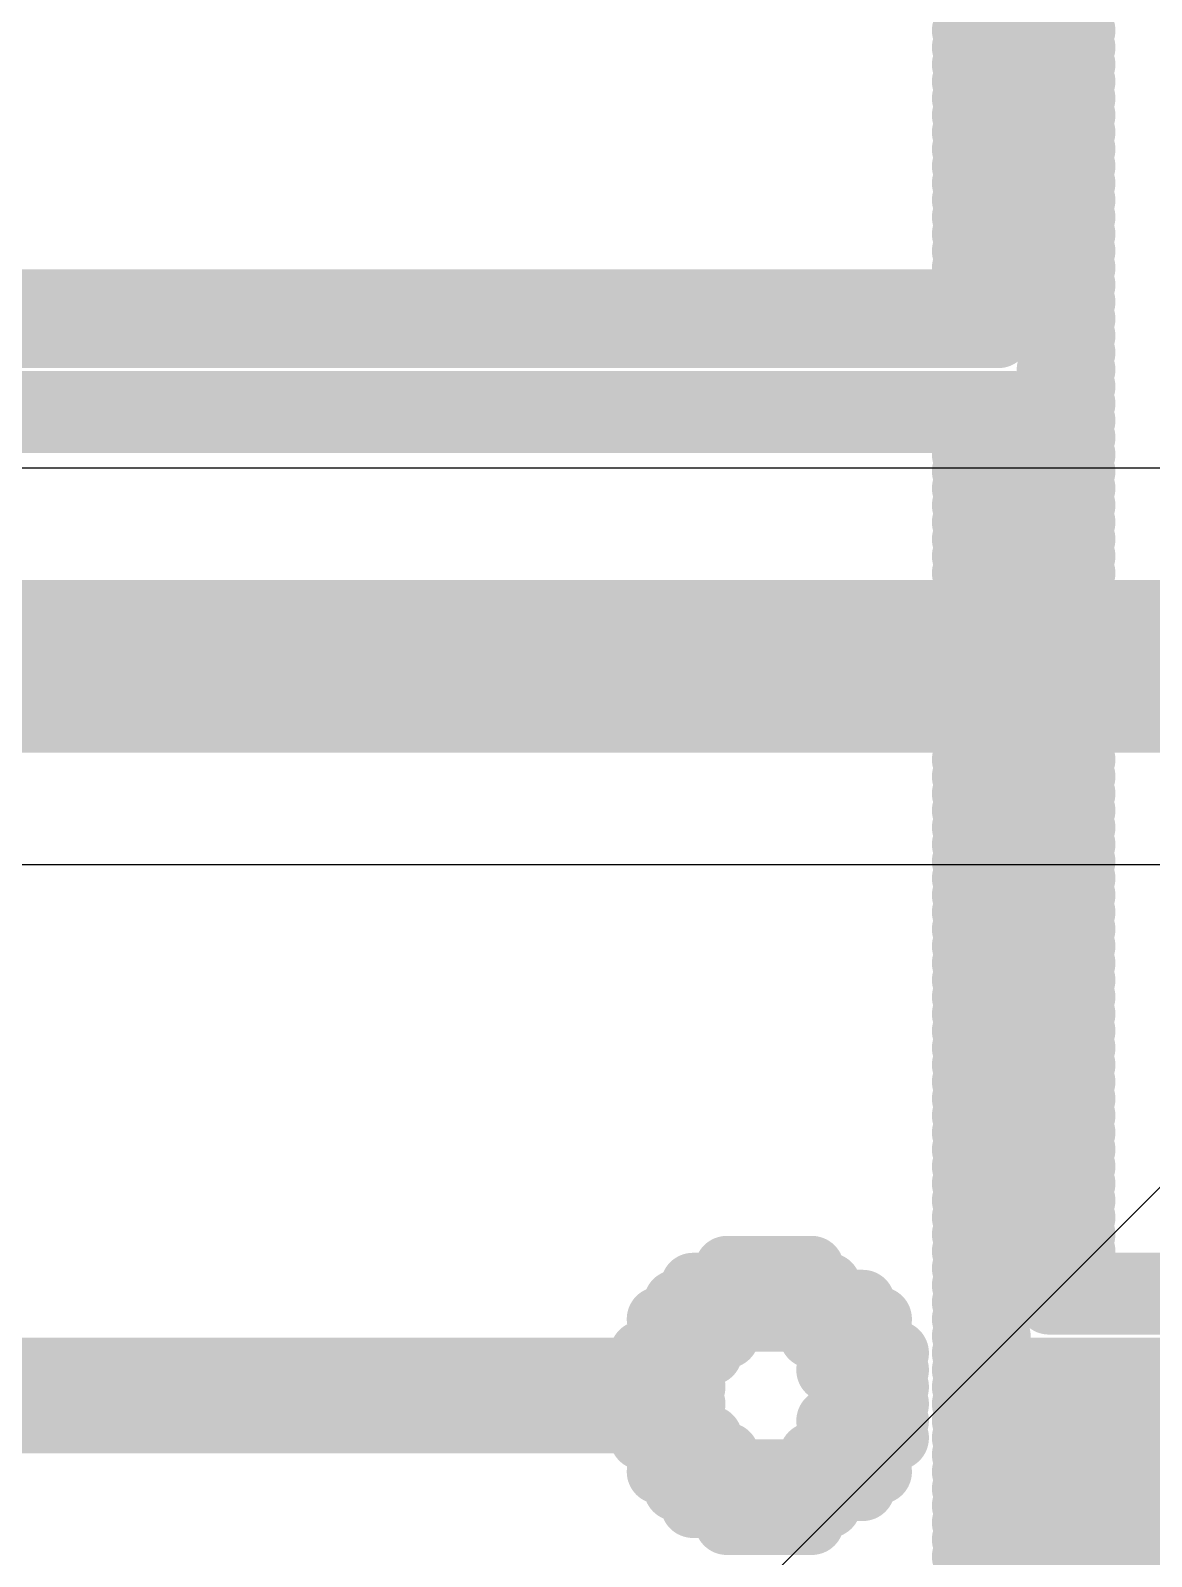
# Model space of a CAD drawing. Header units: inches. Extents: x -4 to 389, y 0 to 108.
# Drawn here: x 35.989 to 37.308, y 9.088 to 10.882 of the extents above; entities that cross this region are included whole.
import ezdxf

# ---------------------------------------------------------------- set-up
doc = ezdxf.new("R2010")
doc.units = ezdxf.units.IN
for name, color, linetype in [('Bottom Layer', 5, 'Continuous'), ('Bottom Overlay', 54, 'Continuous'), ('Signal_1', 16, 'Continuous')]:
    doc.layers.add(name, color=color, linetype=linetype)

msp = doc.modelspace()

# ---------------------------------------------------------------- linework, layer by layer
at = {"layer": 'Bottom Layer'}
for p, q in [((42.5594, 10.3677), (31.0642, 10.3677)), ((31.1607, 9.9015), (42.5594, 9.9015))]:
    msp.add_line(p, q, dxfattribs=at)
at = {"layer": 'Bottom Layer', "const_width": 0.2032}
msp.add_lwpolyline([(31.0642, 10.1346), (43.4848, 10.1346)], dxfattribs=at)
at = {"layer": 'Bottom Overlay', "const_width": 0.0762}
for points in [[(37.0876, 10.9023), (37.1474, 10.9023)], [(37.1873, 10.9023), (37.2271, 10.9023)], [(37.0876, 10.8824), (37.1474, 10.8824)], [(37.1873, 10.8824), (37.2271, 10.8824)], [(37.0876, 10.8624), (37.1474, 10.8624)], [(37.1873, 10.8624), (37.2271, 10.8624)], [(37.0876, 10.8425), (37.1474, 10.8425)], [(37.1873, 10.8425), (37.2271, 10.8425)], [(37.0876, 10.8225), (37.1474, 10.8225)], [(37.1873, 10.8225), (37.2271, 10.8225)], [(37.0876, 10.8026), (37.1474, 10.8026)], [(37.1873, 10.8026), (37.2271, 10.8026)], [(37.0876, 10.7827), (37.1474, 10.7827)], [(37.1873, 10.7827), (37.2271, 10.7827)], [(37.0876, 10.7627), (37.1474, 10.7627)], [(37.1873, 10.7627), (37.2271, 10.7627)], [(37.0876, 10.7428), (37.1474, 10.7428)], [(37.1873, 10.7428), (37.2271, 10.7428)], [(37.0876, 10.7228), (37.1474, 10.7228)], [(37.1873, 10.7228), (37.2271, 10.7228)], [(37.0876, 10.7029), (37.1474, 10.7029)], [(37.1873, 10.7029), (37.2271, 10.7029)], [(37.0876, 10.683), (37.1474, 10.683)], [(37.1873, 10.683), (37.2271, 10.683)], [(37.0876, 10.663), (37.1474, 10.663)], [(37.1873, 10.663), (37.2271, 10.663)], [(37.0876, 10.6431), (37.1474, 10.6431)], [(37.1873, 10.6431), (37.2271, 10.6431)], [(37.0876, 10.6231), (37.1474, 10.6231)], [(37.1873, 10.6231), (37.2271, 10.6231)], [(37.0876, 10.6032), (37.1474, 10.6032)], [(37.1873, 10.6032), (37.2271, 10.6032)], [(37.0876, 10.5833), (37.1474, 10.5833)], [(37.1873, 10.5833), (37.2271, 10.5833)], [(35.7915, 10.5633), (37.1474, 10.5633)], [(37.1873, 10.5633), (37.2271, 10.5633)], [(35.7915, 10.5434), (37.1474, 10.5434)], [(37.1873, 10.5434), (37.2271, 10.5434)], [(35.7915, 10.5234), (37.1274, 10.5234)], [(37.1873, 10.5234), (37.2271, 10.5234)], [(37.1873, 10.5035), (37.2271, 10.5035)], [(37.1873, 10.4836), (37.2271, 10.4836)], [(37.1873, 10.4636), (37.2271, 10.4636)], [(35.7915, 10.4437), (37.1474, 10.4437)], [(37.1873, 10.4437), (37.2271, 10.4437)], [(35.7915, 10.4237), (37.1474, 10.4237)], [(37.1873, 10.4237), (37.2271, 10.4237)], [(37.0876, 10.4038), (37.1474, 10.4038)], [(37.1873, 10.4038), (37.2271, 10.4038)], [(37.0876, 10.3838), (37.1474, 10.3838)], [(37.1873, 10.3838), (37.2271, 10.3838)], [(37.0876, 10.3639), (37.1474, 10.3639)], [(37.1873, 10.3639), (37.2271, 10.3639)], [(37.0876, 10.344), (37.1474, 10.344)], [(37.1873, 10.344), (37.2271, 10.344)], [(37.0876, 10.324), (37.1474, 10.324)], [(37.1873, 10.324), (37.2271, 10.324)], [(37.0876, 10.3041), (37.1474, 10.3041)], [(37.1873, 10.3041), (37.2271, 10.3041)], [(37.0876, 10.2841), (37.1474, 10.2841)], [(37.1873, 10.2841), (37.2271, 10.2841)], [(37.0876, 10.2642), (37.1474, 10.2642)], [(37.1873, 10.2642), (37.2271, 10.2642)], [(37.0876, 10.2443), (37.1474, 10.2443)], [(37.1873, 10.2443), (37.2271, 10.2443)], [(37.0876, 10.2243), (37.1474, 10.2243)], [(37.1873, 10.2243), (37.2271, 10.2243)], [(37.0876, 10.2044), (37.1474, 10.2044)], [(37.1873, 10.2044), (37.2271, 10.2044)], [(37.0876, 10.1844), (37.1474, 10.1844)], [(37.1873, 10.1844), (37.2271, 10.1844)], [(37.0876, 10.1645), (37.1474, 10.1645)], [(37.1873, 10.1645), (37.2271, 10.1645)], [(37.0876, 10.1446), (37.1474, 10.1446)], [(37.1873, 10.1446), (37.2271, 10.1446)], [(37.0876, 10.1246), (37.1474, 10.1246)], [(37.1873, 10.1246), (37.2271, 10.1246)], [(37.0876, 10.1047), (37.1474, 10.1047)], [(37.1873, 10.1047), (37.2271, 10.1047)], [(37.0876, 10.0847), (37.1474, 10.0847)], [(37.1873, 10.0847), (37.2271, 10.0847)], [(37.0876, 10.0648), (37.1274, 10.0648)], [(37.1873, 10.0648), (37.2271, 10.0648)], [(37.0876, 10.0449), (37.1274, 10.0449)], [(37.1873, 10.0449), (37.2271, 10.0449)], [(37.0876, 10.0249), (37.1274, 10.0249)], [(37.1873, 10.0249), (37.2271, 10.0249)], [(37.0876, 10.005), (37.1274, 10.005)], [(37.1873, 10.005), (37.2271, 10.005)], [(37.0876, 9.985), (37.1274, 9.985)], [(37.1873, 9.985), (37.2271, 9.985)], [(37.0876, 9.9651), (37.1274, 9.9651)], [(37.1873, 9.9651), (37.2271, 9.9651)], [(37.0876, 9.9452), (37.1274, 9.9452)], [(37.1873, 9.9452), (37.2271, 9.9452)], [(37.0876, 9.9252), (37.1274, 9.9252)], [(37.1873, 9.9252), (37.2271, 9.9252)], [(37.0876, 9.9053), (37.1274, 9.9053)], [(37.1873, 9.9053), (37.2271, 9.9053)], [(37.0876, 9.8853), (37.1274, 9.8853)], [(37.1873, 9.8853), (37.2271, 9.8853)], [(37.0876, 9.8654), (37.1274, 9.8654)], [(37.1873, 9.8654), (37.2271, 9.8654)], [(37.0876, 9.8455), (37.1274, 9.8455)], [(37.1873, 9.8455), (37.2271, 9.8455)], [(37.0876, 9.8255), (37.1274, 9.8255)], [(37.1873, 9.8255), (37.2271, 9.8255)], [(37.0876, 9.8056), (37.1274, 9.8056)], [(37.1873, 9.8056), (37.2271, 9.8056)], [(37.0876, 9.7856), (37.1274, 9.7856)], [(37.1873, 9.7856), (37.2271, 9.7856)], [(37.0876, 9.7657), (37.1274, 9.7657)], [(37.1873, 9.7657), (37.2271, 9.7657)], [(37.0876, 9.7458), (37.1274, 9.7458)], [(37.1873, 9.7458), (37.2271, 9.7458)], [(37.0876, 9.7258), (37.1274, 9.7258)], [(37.1873, 9.7258), (37.2271, 9.7258)], [(37.0876, 9.7059), (37.1274, 9.7059)], [(37.1873, 9.7059), (37.2271, 9.7059)], [(37.0876, 9.6859), (37.1274, 9.6859)], [(37.1873, 9.6859), (37.2271, 9.6859)], [(37.0876, 9.666), (37.1274, 9.666)], [(37.1873, 9.666), (37.2271, 9.666)], [(37.0876, 9.6461), (37.1274, 9.6461)], [(37.1873, 9.6461), (37.2271, 9.6461)], [(37.0876, 9.6261), (37.1274, 9.6261)], [(37.1873, 9.6261), (37.2271, 9.6261)], [(37.0876, 9.6062), (37.1274, 9.6062)], [(37.1873, 9.6062), (37.2271, 9.6062)], [(37.0876, 9.5862), (37.1274, 9.5862)], [(37.1873, 9.5862), (37.2271, 9.5862)], [(37.0876, 9.5663), (37.1274, 9.5663)], [(37.1873, 9.5663), (37.2271, 9.5663)], [(37.0876, 9.5464), (37.1274, 9.5464)], [(37.1873, 9.5464), (37.2271, 9.5464)], [(37.0876, 9.5264), (37.1274, 9.5264)], [(37.1873, 9.5264), (37.2271, 9.5264)], [(37.0876, 9.5065), (37.1274, 9.5065)], [(37.1873, 9.5065), (37.2271, 9.5065)], [(37.0876, 9.4865), (37.1274, 9.4865)], [(37.1873, 9.4865), (37.2271, 9.4865)], [(37.0876, 9.4666), (37.1274, 9.4666)], [(37.1873, 9.4666), (37.2271, 9.4666)], [(37.0876, 9.4467), (37.1274, 9.4467)], [(37.1873, 9.4467), (37.2271, 9.4467)], [(36.8084, 9.4267), (36.9081, 9.4267)], [(37.0876, 9.4267), (37.1274, 9.4267)], [(37.1873, 9.4267), (37.2271, 9.4267)], [(36.7685, 9.4068), (36.928, 9.4068)], [(37.0876, 9.4068), (37.1274, 9.4068)], [(37.1873, 9.4068), (37.6259, 9.4068)], [(36.7486, 9.3868), (36.9679, 9.3868)], [(37.0876, 9.3868), (37.1274, 9.3868)], [(37.1873, 9.3868), (37.606, 9.3868)], [(36.7286, 9.3669), (36.9879, 9.3669)], [(37.0876, 9.3669), (37.1274, 9.3669)], [(36.7286, 9.347), (36.8084, 9.347)], [(36.9081, 9.347), (36.9879, 9.347)], [(37.0876, 9.347), (37.1274, 9.347)], [(36.7087, 9.327), (36.7885, 9.327)], [(36.928, 9.327), (37.0078, 9.327)], [(37.0876, 9.327), (37.1274, 9.327)], [(35.2929, 9.3071), (36.7685, 9.3071)], [(36.928, 9.3071), (37.0078, 9.3071)], [(37.0876, 9.3071), (37.1274, 9.3071)], [(37.1673, 9.3071), (37.6858, 9.3071)], [(35.2929, 9.2871), (36.7685, 9.2871)], [(36.948, 9.2871), (37.0078, 9.2871)], [(37.0876, 9.2871), (37.1274, 9.2871)], [(37.1673, 9.2871), (37.6658, 9.2871)], [(35.2929, 9.2672), (36.7685, 9.2672)], [(36.948, 9.2672), (37.0078, 9.2672)], [(37.0876, 9.2672), (37.1274, 9.2672)], [(37.1673, 9.2672), (37.2271, 9.2672)], [(35.2929, 9.2473), (36.7685, 9.2473)], [(36.928, 9.2473), (37.0078, 9.2473)], [(37.0876, 9.2473), (37.1274, 9.2473)], [(37.1673, 9.2473), (37.2271, 9.2473)], [(36.7087, 9.2273), (36.7885, 9.2273)], [(36.928, 9.2273), (37.0078, 9.2273)], [(37.0876, 9.2273), (37.1274, 9.2273)], [(37.1673, 9.2273), (37.2271, 9.2273)], [(36.7286, 9.2074), (36.8084, 9.2074)], [(36.9081, 9.2074), (36.9879, 9.2074)], [(37.0876, 9.2074), (37.1274, 9.2074)], [(37.1673, 9.2074), (37.2271, 9.2074)], [(36.7286, 9.1874), (36.9879, 9.1874)], [(37.0876, 9.1874), (37.1274, 9.1874)], [(37.1673, 9.1874), (37.2271, 9.1874)], [(36.7486, 9.1675), (36.9679, 9.1675)], [(37.0876, 9.1675), (37.1274, 9.1675)], [(37.1673, 9.1675), (37.2271, 9.1675)], [(36.7685, 9.1476), (36.928, 9.1476)], [(37.0876, 9.1476), (37.1274, 9.1476)], [(37.1673, 9.1476), (37.2271, 9.1476)], [(36.8084, 9.1276), (36.9081, 9.1276)], [(37.0876, 9.1276), (37.1274, 9.1276)], [(37.1673, 9.1276), (37.2271, 9.1276)], [(37.0876, 9.1077), (37.1274, 9.1077)], [(37.1673, 9.1077), (38.0048, 9.1077)], [(37.0876, 9.0877), (37.1274, 9.0877)], [(37.1673, 9.0877), (38.0247, 9.0877)], [(37.0876, 9.0678), (37.1274, 9.0678)], [(37.1673, 9.0678), (38.0247, 9.0678)]]:
    msp.add_lwpolyline(points, dxfattribs=at)
at = {"layer": 'Bottom Overlay', "const_width": 0.0381}
for points in [[(37.0685, 10.9023, 1), (37.1066, 10.9023, 1)], [(37.1283, 10.9023, 1), (37.1664, 10.9023, 1)], [(37.1682, 10.9023, 1), (37.2063, 10.9023, 1)], [(37.2081, 10.9023, 1), (37.2462, 10.9023, 1)], [(37.0685, 10.8824, 1), (37.1066, 10.8824, 1)], [(37.1283, 10.8824, 1), (37.1664, 10.8824, 1)], [(37.1682, 10.8824, 1), (37.2063, 10.8824, 1)], [(37.2081, 10.8824, 1), (37.2462, 10.8824, 1)], [(37.0685, 10.8624, 1), (37.1066, 10.8624, 1)], [(37.1283, 10.8624, 1), (37.1664, 10.8624, 1)], [(37.1682, 10.8624, 1), (37.2063, 10.8624, 1)], [(37.2081, 10.8624, 1), (37.2462, 10.8624, 1)], [(37.0685, 10.8425, 1), (37.1066, 10.8425, 1)], [(37.1283, 10.8425, 1), (37.1664, 10.8425, 1)], [(37.1682, 10.8425, 1), (37.2063, 10.8425, 1)], [(37.2081, 10.8425, 1), (37.2462, 10.8425, 1)], [(37.0685, 10.8225, 1), (37.1066, 10.8225, 1)], [(37.1283, 10.8225, 1), (37.1664, 10.8225, 1)], [(37.1682, 10.8225, 1), (37.2063, 10.8225, 1)], [(37.2081, 10.8225, 1), (37.2462, 10.8225, 1)], [(37.0685, 10.8026, 1), (37.1066, 10.8026, 1)], [(37.1283, 10.8026, 1), (37.1664, 10.8026, 1)], [(37.1682, 10.8026, 1), (37.2063, 10.8026, 1)], [(37.2081, 10.8026, 1), (37.2462, 10.8026, 1)], [(37.0685, 10.7827, 1), (37.1066, 10.7827, 1)], [(37.1283, 10.7827, 1), (37.1664, 10.7827, 1)], [(37.1682, 10.7827, 1), (37.2063, 10.7827, 1)], [(37.2081, 10.7827, 1), (37.2462, 10.7827, 1)], [(37.0685, 10.7627, 1), (37.1066, 10.7627, 1)], [(37.1283, 10.7627, 1), (37.1664, 10.7627, 1)], [(37.1682, 10.7627, 1), (37.2063, 10.7627, 1)], [(37.2081, 10.7627, 1), (37.2462, 10.7627, 1)], [(37.0685, 10.7428, 1), (37.1066, 10.7428, 1)], [(37.1283, 10.7428, 1), (37.1664, 10.7428, 1)], [(37.1682, 10.7428, 1), (37.2063, 10.7428, 1)], [(37.2081, 10.7428, 1), (37.2462, 10.7428, 1)], [(37.0685, 10.7228, 1), (37.1066, 10.7228, 1)], [(37.1283, 10.7228, 1), (37.1664, 10.7228, 1)], [(37.1682, 10.7228, 1), (37.2063, 10.7228, 1)], [(37.2081, 10.7228, 1), (37.2462, 10.7228, 1)], [(37.0685, 10.7029, 1), (37.1066, 10.7029, 1)], [(37.1283, 10.7029, 1), (37.1664, 10.7029, 1)], [(37.1682, 10.7029, 1), (37.2063, 10.7029, 1)], [(37.2081, 10.7029, 1), (37.2462, 10.7029, 1)], [(37.0685, 10.683, 1), (37.1066, 10.683, 1)], [(37.1283, 10.683, 1), (37.1664, 10.683, 1)], [(37.1682, 10.683, 1), (37.2063, 10.683, 1)], [(37.2081, 10.683, 1), (37.2462, 10.683, 1)], [(37.0685, 10.663, 1), (37.1066, 10.663, 1)], [(37.1283, 10.663, 1), (37.1664, 10.663, 1)], [(37.1682, 10.663, 1), (37.2063, 10.663, 1)], [(37.2081, 10.663, 1), (37.2462, 10.663, 1)], [(37.0685, 10.6431, 1), (37.1066, 10.6431, 1)], [(37.1283, 10.6431, 1), (37.1664, 10.6431, 1)], [(37.1682, 10.6431, 1), (37.2063, 10.6431, 1)], [(37.2081, 10.6431, 1), (37.2462, 10.6431, 1)], [(37.0685, 10.6231, 1), (37.1066, 10.6231, 1)], [(37.1283, 10.6231, 1), (37.1664, 10.6231, 1)], [(37.1682, 10.6231, 1), (37.2063, 10.6231, 1)], [(37.2081, 10.6231, 1), (37.2462, 10.6231, 1)], [(37.0685, 10.6032, 1), (37.1066, 10.6032, 1)], [(37.1283, 10.6032, 1), (37.1664, 10.6032, 1)], [(37.1682, 10.6032, 1), (37.2063, 10.6032, 1)], [(37.2081, 10.6032, 1), (37.2462, 10.6032, 1)], [(37.0685, 10.5833, 1), (37.1066, 10.5833, 1)], [(37.1283, 10.5833, 1), (37.1664, 10.5833, 1)], [(37.1682, 10.5833, 1), (37.2063, 10.5833, 1)], [(37.2081, 10.5833, 1), (37.2462, 10.5833, 1)], [(37.1283, 10.5633, 1), (37.1664, 10.5633, 1)], [(37.1682, 10.5633, 1), (37.2063, 10.5633, 1)], [(37.2081, 10.5633, 1), (37.2462, 10.5633, 1)], [(37.1283, 10.5434, 1), (37.1664, 10.5434, 1)], [(37.1682, 10.5434, 1), (37.2063, 10.5434, 1)], [(37.2081, 10.5434, 1), (37.2462, 10.5434, 1)], [(37.1084, 10.5234, 1), (37.1465, 10.5234, 1)], [(37.1682, 10.5234, 1), (37.2063, 10.5234, 1)], [(37.2081, 10.5234, 1), (37.2462, 10.5234, 1)], [(37.1682, 10.5035, 1), (37.2063, 10.5035, 1)], [(37.2081, 10.5035, 1), (37.2462, 10.5035, 1)], [(37.1682, 10.4836, 1), (37.2063, 10.4836, 1)], [(37.2081, 10.4836, 1), (37.2462, 10.4836, 1)], [(37.1682, 10.4636, 1), (37.2063, 10.4636, 1)], [(37.2081, 10.4636, 1), (37.2462, 10.4636, 1)], [(37.1283, 10.4437, 1), (37.1664, 10.4437, 1)], [(37.1682, 10.4437, 1), (37.2063, 10.4437, 1)], [(37.2081, 10.4437, 1), (37.2462, 10.4437, 1)], [(37.1283, 10.4237, 1), (37.1664, 10.4237, 1)], [(37.1682, 10.4237, 1), (37.2063, 10.4237, 1)], [(37.2081, 10.4237, 1), (37.2462, 10.4237, 1)], [(37.0685, 10.4038, 1), (37.1066, 10.4038, 1)], [(37.1283, 10.4038, 1), (37.1664, 10.4038, 1)], [(37.1682, 10.4038, 1), (37.2063, 10.4038, 1)], [(37.2081, 10.4038, 1), (37.2462, 10.4038, 1)], [(37.0685, 10.3838, 1), (37.1066, 10.3838, 1)], [(37.1283, 10.3838, 1), (37.1664, 10.3838, 1)], [(37.1682, 10.3838, 1), (37.2063, 10.3838, 1)], [(37.2081, 10.3838, 1), (37.2462, 10.3838, 1)], [(37.0685, 10.3639, 1), (37.1066, 10.3639, 1)], [(37.1283, 10.3639, 1), (37.1664, 10.3639, 1)], [(37.1682, 10.3639, 1), (37.2063, 10.3639, 1)], [(37.2081, 10.3639, 1), (37.2462, 10.3639, 1)], [(37.0685, 10.344, 1), (37.1066, 10.344, 1)], [(37.1283, 10.344, 1), (37.1664, 10.344, 1)], [(37.1682, 10.344, 1), (37.2063, 10.344, 1)], [(37.2081, 10.344, 1), (37.2462, 10.344, 1)], [(37.0685, 10.324, 1), (37.1066, 10.324, 1)], [(37.1283, 10.324, 1), (37.1664, 10.324, 1)], [(37.1682, 10.324, 1), (37.2063, 10.324, 1)], [(37.2081, 10.324, 1), (37.2462, 10.324, 1)], [(37.0685, 10.3041, 1), (37.1066, 10.3041, 1)], [(37.1283, 10.3041, 1), (37.1664, 10.3041, 1)], [(37.1682, 10.3041, 1), (37.2063, 10.3041, 1)], [(37.2081, 10.3041, 1), (37.2462, 10.3041, 1)], [(37.0685, 10.2841, 1), (37.1066, 10.2841, 1)], [(37.1283, 10.2841, 1), (37.1664, 10.2841, 1)], [(37.1682, 10.2841, 1), (37.2063, 10.2841, 1)], [(37.2081, 10.2841, 1), (37.2462, 10.2841, 1)], [(37.0685, 10.2642, 1), (37.1066, 10.2642, 1)], [(37.1283, 10.2642, 1), (37.1664, 10.2642, 1)], [(37.1682, 10.2642, 1), (37.2063, 10.2642, 1)], [(37.2081, 10.2642, 1), (37.2462, 10.2642, 1)], [(37.0685, 10.2443, 1), (37.1066, 10.2443, 1)], [(37.1283, 10.2443, 1), (37.1664, 10.2443, 1)], [(37.1682, 10.2443, 1), (37.2063, 10.2443, 1)], [(37.2081, 10.2443, 1), (37.2462, 10.2443, 1)], [(37.0685, 10.2243, 1), (37.1066, 10.2243, 1)], [(37.1283, 10.2243, 1), (37.1664, 10.2243, 1)], [(37.1682, 10.2243, 1), (37.2063, 10.2243, 1)], [(37.2081, 10.2243, 1), (37.2462, 10.2243, 1)], [(37.0685, 10.2044, 1), (37.1066, 10.2044, 1)], [(37.1283, 10.2044, 1), (37.1664, 10.2044, 1)], [(37.1682, 10.2044, 1), (37.2063, 10.2044, 1)], [(37.2081, 10.2044, 1), (37.2462, 10.2044, 1)], [(37.0685, 10.1844, 1), (37.1066, 10.1844, 1)], [(37.1283, 10.1844, 1), (37.1664, 10.1844, 1)], [(37.1682, 10.1844, 1), (37.2063, 10.1844, 1)], [(37.2081, 10.1844, 1), (37.2462, 10.1844, 1)], [(37.0685, 10.1645, 1), (37.1066, 10.1645, 1)], [(37.1283, 10.1645, 1), (37.1664, 10.1645, 1)], [(37.1682, 10.1645, 1), (37.2063, 10.1645, 1)], [(37.2081, 10.1645, 1), (37.2462, 10.1645, 1)], [(37.0685, 10.1446, 1), (37.1066, 10.1446, 1)], [(37.1283, 10.1446, 1), (37.1664, 10.1446, 1)], [(37.1682, 10.1446, 1), (37.2063, 10.1446, 1)], [(37.2081, 10.1446, 1), (37.2462, 10.1446, 1)], [(37.0685, 10.1246, 1), (37.1066, 10.1246, 1)], [(37.1283, 10.1246, 1), (37.1664, 10.1246, 1)], [(37.1682, 10.1246, 1), (37.2063, 10.1246, 1)], [(37.2081, 10.1246, 1), (37.2462, 10.1246, 1)], [(37.0685, 10.1047, 1), (37.1066, 10.1047, 1)], [(37.1283, 10.1047, 1), (37.1664, 10.1047, 1)], [(37.1682, 10.1047, 1), (37.2063, 10.1047, 1)], [(37.2081, 10.1047, 1), (37.2462, 10.1047, 1)], [(37.0685, 10.0847, 1), (37.1066, 10.0847, 1)], [(37.1283, 10.0847, 1), (37.1664, 10.0847, 1)], [(37.1682, 10.0847, 1), (37.2063, 10.0847, 1)], [(37.2081, 10.0847, 1), (37.2462, 10.0847, 1)], [(37.0685, 10.0648, 1), (37.1066, 10.0648, 1)], [(37.1084, 10.0648, 1), (37.1465, 10.0648, 1)], [(37.1682, 10.0648, 1), (37.2063, 10.0648, 1)], [(37.2081, 10.0648, 1), (37.2462, 10.0648, 1)], [(37.0685, 10.0449, 1), (37.1066, 10.0449, 1)], [(37.1084, 10.0449, 1), (37.1465, 10.0449, 1)], [(37.1682, 10.0449, 1), (37.2063, 10.0449, 1)], [(37.2081, 10.0449, 1), (37.2462, 10.0449, 1)], [(37.0685, 10.0249, 1), (37.1066, 10.0249, 1)], [(37.1084, 10.0249, 1), (37.1465, 10.0249, 1)], [(37.1682, 10.0249, 1), (37.2063, 10.0249, 1)], [(37.2081, 10.0249, 1), (37.2462, 10.0249, 1)], [(37.0685, 10.005, 1), (37.1066, 10.005, 1)], [(37.1084, 10.005, 1), (37.1465, 10.005, 1)], [(37.1682, 10.005, 1), (37.2063, 10.005, 1)], [(37.2081, 10.005, 1), (37.2462, 10.005, 1)], [(37.0685, 9.985, 1), (37.1066, 9.985, 1)], [(37.1084, 9.985, 1), (37.1465, 9.985, 1)], [(37.1682, 9.985, 1), (37.2063, 9.985, 1)], [(37.2081, 9.985, 1), (37.2462, 9.985, 1)], [(37.0685, 9.9651, 1), (37.1066, 9.9651, 1)], [(37.1084, 9.9651, 1), (37.1465, 9.9651, 1)], [(37.1682, 9.9651, 1), (37.2063, 9.9651, 1)], [(37.2081, 9.9651, 1), (37.2462, 9.9651, 1)], [(37.0685, 9.9452, 1), (37.1066, 9.9452, 1)], [(37.1084, 9.9452, 1), (37.1465, 9.9452, 1)], [(37.1682, 9.9452, 1), (37.2063, 9.9452, 1)], [(37.2081, 9.9452, 1), (37.2462, 9.9452, 1)], [(37.0685, 9.9252, 1), (37.1066, 9.9252, 1)], [(37.1084, 9.9252, 1), (37.1465, 9.9252, 1)], [(37.1682, 9.9252, 1), (37.2063, 9.9252, 1)], [(37.2081, 9.9252, 1), (37.2462, 9.9252, 1)], [(37.0685, 9.9053, 1), (37.1066, 9.9053, 1)], [(37.1084, 9.9053, 1), (37.1465, 9.9053, 1)], [(37.1682, 9.9053, 1), (37.2063, 9.9053, 1)], [(37.2081, 9.9053, 1), (37.2462, 9.9053, 1)], [(37.0685, 9.8853, 1), (37.1066, 9.8853, 1)], [(37.1084, 9.8853, 1), (37.1465, 9.8853, 1)], [(37.1682, 9.8853, 1), (37.2063, 9.8853, 1)], [(37.2081, 9.8853, 1), (37.2462, 9.8853, 1)], [(37.0685, 9.8654, 1), (37.1066, 9.8654, 1)], [(37.1084, 9.8654, 1), (37.1465, 9.8654, 1)], [(37.1682, 9.8654, 1), (37.2063, 9.8654, 1)], [(37.2081, 9.8654, 1), (37.2462, 9.8654, 1)], [(37.0685, 9.8455, 1), (37.1066, 9.8455, 1)], [(37.1084, 9.8455, 1), (37.1465, 9.8455, 1)], [(37.1682, 9.8455, 1), (37.2063, 9.8455, 1)], [(37.2081, 9.8455, 1), (37.2462, 9.8455, 1)], [(37.0685, 9.8255, 1), (37.1066, 9.8255, 1)], [(37.1084, 9.8255, 1), (37.1465, 9.8255, 1)], [(37.1682, 9.8255, 1), (37.2063, 9.8255, 1)], [(37.2081, 9.8255, 1), (37.2462, 9.8255, 1)], [(37.0685, 9.8056, 1), (37.1066, 9.8056, 1)], [(37.1084, 9.8056, 1), (37.1465, 9.8056, 1)], [(37.1682, 9.8056, 1), (37.2063, 9.8056, 1)], [(37.2081, 9.8056, 1), (37.2462, 9.8056, 1)], [(37.0685, 9.7856, 1), (37.1066, 9.7856, 1)], [(37.1084, 9.7856, 1), (37.1465, 9.7856, 1)], [(37.1682, 9.7856, 1), (37.2063, 9.7856, 1)], [(37.2081, 9.7856, 1), (37.2462, 9.7856, 1)], [(37.0685, 9.7657, 1), (37.1066, 9.7657, 1)], [(37.1084, 9.7657, 1), (37.1465, 9.7657, 1)], [(37.1682, 9.7657, 1), (37.2063, 9.7657, 1)], [(37.2081, 9.7657, 1), (37.2462, 9.7657, 1)], [(37.0685, 9.7458, 1), (37.1066, 9.7458, 1)], [(37.1084, 9.7458, 1), (37.1465, 9.7458, 1)], [(37.1682, 9.7458, 1), (37.2063, 9.7458, 1)], [(37.2081, 9.7458, 1), (37.2462, 9.7458, 1)], [(37.0685, 9.7258, 1), (37.1066, 9.7258, 1)], [(37.1084, 9.7258, 1), (37.1465, 9.7258, 1)], [(37.1682, 9.7258, 1), (37.2063, 9.7258, 1)], [(37.2081, 9.7258, 1), (37.2462, 9.7258, 1)], [(37.0685, 9.7059, 1), (37.1066, 9.7059, 1)], [(37.1084, 9.7059, 1), (37.1465, 9.7059, 1)], [(37.1682, 9.7059, 1), (37.2063, 9.7059, 1)], [(37.2081, 9.7059, 1), (37.2462, 9.7059, 1)], [(37.0685, 9.6859, 1), (37.1066, 9.6859, 1)], [(37.1084, 9.6859, 1), (37.1465, 9.6859, 1)], [(37.1682, 9.6859, 1), (37.2063, 9.6859, 1)], [(37.2081, 9.6859, 1), (37.2462, 9.6859, 1)], [(37.0685, 9.666, 1), (37.1066, 9.666, 1)], [(37.1084, 9.666, 1), (37.1465, 9.666, 1)], [(37.1682, 9.666, 1), (37.2063, 9.666, 1)], [(37.2081, 9.666, 1), (37.2462, 9.666, 1)], [(37.0685, 9.6461, 1), (37.1066, 9.6461, 1)], [(37.1084, 9.6461, 1), (37.1465, 9.6461, 1)], [(37.1682, 9.6461, 1), (37.2063, 9.6461, 1)], [(37.2081, 9.6461, 1), (37.2462, 9.6461, 1)], [(37.0685, 9.6261, 1), (37.1066, 9.6261, 1)], [(37.1084, 9.6261, 1), (37.1465, 9.6261, 1)], [(37.1682, 9.6261, 1), (37.2063, 9.6261, 1)], [(37.2081, 9.6261, 1), (37.2462, 9.6261, 1)], [(37.0685, 9.6062, 1), (37.1066, 9.6062, 1)], [(37.1084, 9.6062, 1), (37.1465, 9.6062, 1)], [(37.1682, 9.6062, 1), (37.2063, 9.6062, 1)], [(37.2081, 9.6062, 1), (37.2462, 9.6062, 1)], [(37.0685, 9.5862, 1), (37.1066, 9.5862, 1)], [(37.1084, 9.5862, 1), (37.1465, 9.5862, 1)], [(37.1682, 9.5862, 1), (37.2063, 9.5862, 1)], [(37.2081, 9.5862, 1), (37.2462, 9.5862, 1)], [(37.0685, 9.5663, 1), (37.1066, 9.5663, 1)], [(37.1084, 9.5663, 1), (37.1465, 9.5663, 1)], [(37.1682, 9.5663, 1), (37.2063, 9.5663, 1)], [(37.2081, 9.5663, 1), (37.2462, 9.5663, 1)], [(37.0685, 9.5464, 1), (37.1066, 9.5464, 1)], [(37.1084, 9.5464, 1), (37.1465, 9.5464, 1)], [(37.1682, 9.5464, 1), (37.2063, 9.5464, 1)], [(37.2081, 9.5464, 1), (37.2462, 9.5464, 1)], [(37.0685, 9.5264, 1), (37.1066, 9.5264, 1)], [(37.1084, 9.5264, 1), (37.1465, 9.5264, 1)], [(37.1682, 9.5264, 1), (37.2063, 9.5264, 1)], [(37.2081, 9.5264, 1), (37.2462, 9.5264, 1)], [(37.0685, 9.5065, 1), (37.1066, 9.5065, 1)], [(37.1084, 9.5065, 1), (37.1465, 9.5065, 1)], [(37.1682, 9.5065, 1), (37.2063, 9.5065, 1)], [(37.2081, 9.5065, 1), (37.2462, 9.5065, 1)], [(37.0685, 9.4865, 1), (37.1066, 9.4865, 1)], [(37.1084, 9.4865, 1), (37.1465, 9.4865, 1)], [(37.1682, 9.4865, 1), (37.2063, 9.4865, 1)], [(37.2081, 9.4865, 1), (37.2462, 9.4865, 1)], [(37.0685, 9.4666, 1), (37.1066, 9.4666, 1)], [(37.1084, 9.4666, 1), (37.1465, 9.4666, 1)], [(37.1682, 9.4666, 1), (37.2063, 9.4666, 1)], [(37.2081, 9.4666, 1), (37.2462, 9.4666, 1)], [(37.0685, 9.4467, 1), (37.1066, 9.4467, 1)], [(37.1084, 9.4467, 1), (37.1465, 9.4467, 1)], [(37.1682, 9.4467, 1), (37.2063, 9.4467, 1)], [(37.2081, 9.4467, 1), (37.2462, 9.4467, 1)], [(36.7893, 9.4267, 1), (36.8274, 9.4267, 1)], [(36.889, 9.4267, 1), (36.9271, 9.4267, 1)], [(37.0685, 9.4267, 1), (37.1066, 9.4267, 1)], [(37.1084, 9.4267, 1), (37.1465, 9.4267, 1)], [(37.1682, 9.4267, 1), (37.2063, 9.4267, 1)], [(37.2081, 9.4267, 1), (37.2462, 9.4267, 1)], [(36.7495, 9.4068, 1), (36.7876, 9.4068, 1)], [(36.909, 9.4068, 1), (36.9471, 9.4068, 1)], [(37.0685, 9.4068, 1), (37.1066, 9.4068, 1)], [(37.1084, 9.4068, 1), (37.1465, 9.4068, 1)], [(37.1682, 9.4068, 1), (37.2063, 9.4068, 1)], [(36.7295, 9.3868, 1), (36.7676, 9.3868, 1)], [(36.9489, 9.3868, 1), (36.987, 9.3868, 1)], [(37.0685, 9.3868, 1), (37.1066, 9.3868, 1)], [(37.1084, 9.3868, 1), (37.1465, 9.3868, 1)], [(37.1682, 9.3868, 1), (37.2063, 9.3868, 1)], [(36.7096, 9.3669, 1), (36.7477, 9.3669, 1)], [(36.9688, 9.3669, 1), (37.0069, 9.3669, 1)], [(37.0685, 9.3669, 1), (37.1066, 9.3669, 1)], [(37.1084, 9.3669, 1), (37.1465, 9.3669, 1)], [(36.7096, 9.347, 1), (36.7477, 9.347, 1)], [(36.7893, 9.347, 1), (36.8274, 9.347, 1)], [(36.889, 9.347, 1), (36.9271, 9.347, 1)], [(36.9688, 9.347, 1), (37.0069, 9.347, 1)], [(37.0685, 9.347, 1), (37.1066, 9.347, 1)], [(37.1084, 9.347, 1), (37.1465, 9.347, 1)], [(36.6896, 9.327, 1), (36.7277, 9.327, 1)], [(36.7694, 9.327, 1), (36.8075, 9.327, 1)], [(36.909, 9.327, 1), (36.9471, 9.327, 1)], [(36.9888, 9.327, 1), (37.0269, 9.327, 1)], [(37.0685, 9.327, 1), (37.1066, 9.327, 1)], [(37.1084, 9.327, 1), (37.1465, 9.327, 1)], [(36.7495, 9.3071, 1), (36.7876, 9.3071, 1)], [(36.909, 9.3071, 1), (36.9471, 9.3071, 1)], [(36.9888, 9.3071, 1), (37.0269, 9.3071, 1)], [(37.0685, 9.3071, 1), (37.1066, 9.3071, 1)], [(37.1084, 9.3071, 1), (37.1465, 9.3071, 1)], [(37.1483, 9.3071, 1), (37.1864, 9.3071, 1)], [(36.7495, 9.2871, 1), (36.7876, 9.2871, 1)], [(36.9289, 9.2871, 1), (36.967, 9.2871, 1)], [(36.9888, 9.2871, 1), (37.0269, 9.2871, 1)], [(37.0685, 9.2871, 1), (37.1066, 9.2871, 1)], [(37.1084, 9.2871, 1), (37.1465, 9.2871, 1)], [(37.1483, 9.2871, 1), (37.1864, 9.2871, 1)], [(36.7495, 9.2672, 1), (36.7876, 9.2672, 1)], [(36.9289, 9.2672, 1), (36.967, 9.2672, 1)], [(36.9888, 9.2672, 1), (37.0269, 9.2672, 1)], [(37.0685, 9.2672, 1), (37.1066, 9.2672, 1)], [(37.1084, 9.2672, 1), (37.1465, 9.2672, 1)], [(37.1483, 9.2672, 1), (37.1864, 9.2672, 1)], [(37.2081, 9.2672, 1), (37.2462, 9.2672, 1)], [(36.7495, 9.2473, 1), (36.7876, 9.2473, 1)], [(36.909, 9.2473, 1), (36.9471, 9.2473, 1)], [(36.9888, 9.2473, 1), (37.0269, 9.2473, 1)], [(37.0685, 9.2473, 1), (37.1066, 9.2473, 1)], [(37.1084, 9.2473, 1), (37.1465, 9.2473, 1)], [(37.1483, 9.2473, 1), (37.1864, 9.2473, 1)], [(37.2081, 9.2473, 1), (37.2462, 9.2473, 1)], [(36.6896, 9.2273, 1), (36.7277, 9.2273, 1)], [(36.7694, 9.2273, 1), (36.8075, 9.2273, 1)], [(36.909, 9.2273, 1), (36.9471, 9.2273, 1)], [(36.9888, 9.2273, 1), (37.0269, 9.2273, 1)], [(37.0685, 9.2273, 1), (37.1066, 9.2273, 1)], [(37.1084, 9.2273, 1), (37.1465, 9.2273, 1)], [(37.1483, 9.2273, 1), (37.1864, 9.2273, 1)], [(37.2081, 9.2273, 1), (37.2462, 9.2273, 1)], [(36.7096, 9.2074, 1), (36.7477, 9.2074, 1)], [(36.7893, 9.2074, 1), (36.8274, 9.2074, 1)], [(36.889, 9.2074, 1), (36.9271, 9.2074, 1)], [(36.9688, 9.2074, 1), (37.0069, 9.2074, 1)], [(37.0685, 9.2074, 1), (37.1066, 9.2074, 1)], [(37.1084, 9.2074, 1), (37.1465, 9.2074, 1)], [(37.1483, 9.2074, 1), (37.1864, 9.2074, 1)], [(37.2081, 9.2074, 1), (37.2462, 9.2074, 1)], [(36.7096, 9.1874, 1), (36.7477, 9.1874, 1)], [(36.9688, 9.1874, 1), (37.0069, 9.1874, 1)], [(37.0685, 9.1874, 1), (37.1066, 9.1874, 1)], [(37.1084, 9.1874, 1), (37.1465, 9.1874, 1)], [(37.1483, 9.1874, 1), (37.1864, 9.1874, 1)], [(37.2081, 9.1874, 1), (37.2462, 9.1874, 1)], [(36.7295, 9.1675, 1), (36.7676, 9.1675, 1)], [(36.9489, 9.1675, 1), (36.987, 9.1675, 1)], [(37.0685, 9.1675, 1), (37.1066, 9.1675, 1)], [(37.1084, 9.1675, 1), (37.1465, 9.1675, 1)], [(37.1483, 9.1675, 1), (37.1864, 9.1675, 1)], [(37.2081, 9.1675, 1), (37.2462, 9.1675, 1)], [(36.7495, 9.1476, 1), (36.7876, 9.1476, 1)], [(36.909, 9.1476, 1), (36.9471, 9.1476, 1)], [(37.0685, 9.1476, 1), (37.1066, 9.1476, 1)], [(37.1084, 9.1476, 1), (37.1465, 9.1476, 1)], [(37.1483, 9.1476, 1), (37.1864, 9.1476, 1)], [(37.2081, 9.1476, 1), (37.2462, 9.1476, 1)], [(36.7893, 9.1276, 1), (36.8274, 9.1276, 1)], [(36.889, 9.1276, 1), (36.9271, 9.1276, 1)], [(37.0685, 9.1276, 1), (37.1066, 9.1276, 1)], [(37.1084, 9.1276, 1), (37.1465, 9.1276, 1)], [(37.1483, 9.1276, 1), (37.1864, 9.1276, 1)], [(37.2081, 9.1276, 1), (37.2462, 9.1276, 1)], [(37.0685, 9.1077, 1), (37.1066, 9.1077, 1)], [(37.1084, 9.1077, 1), (37.1465, 9.1077, 1)], [(37.1483, 9.1077, 1), (37.1864, 9.1077, 1)], [(37.0685, 9.0877, 1), (37.1066, 9.0877, 1)], [(37.1084, 9.0877, 1), (37.1465, 9.0877, 1)], [(37.1483, 9.0877, 1), (37.1864, 9.0877, 1)], [(37.0685, 9.0678, 1), (37.1066, 9.0678, 1)], [(37.1084, 9.0678, 1), (37.1465, 9.0678, 1)], [(37.1483, 9.0678, 1), (37.1864, 9.0678, 1)]]:
    msp.add_lwpolyline(points, format="xyb", close=True, dxfattribs=at)
at = {"layer": 'Signal_1'}
msp.add_line((43.1496, 15.3539), (30.5185, 2.7227), dxfattribs=at)
at = {"layer": 'Signal_1', "const_width": 0.254}
msp.add_lwpolyline([(28.6954, 0.5334), (43.4086, 15.2466)], dxfattribs=at)

doc.saveas('drawing.dxf')
